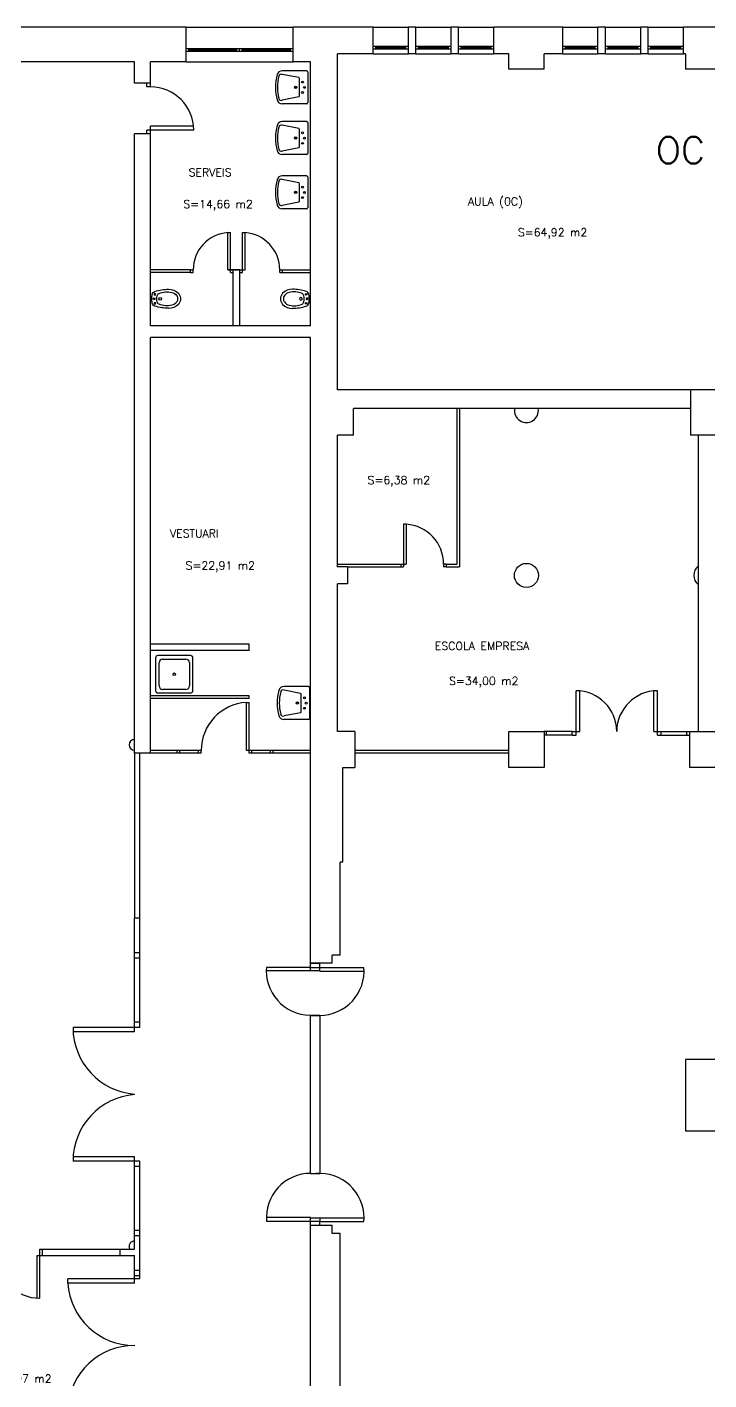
# Model space of a CAD drawing. Extents: x 188 to 272, y -39 to 198.
# Drawn here: x 233.94 to 246.71, y -18.04 to 7.31 of the extents above; entities that cross this region are included whole.
import ezdxf

# ---------------------------------------------------------------- set-up
doc = ezdxf.new("R2010")
doc.units = 0
doc.header["$MEASUREMENT"] = 0
doc.layers.get('0').update_dxf_attribs({"linetype": 'CONTINUOUS'})
for name, color, linetype in [('MURO', 1, 'CONTINUOUS'), ('PILAR', 6, 'CONTINUOUS'), ('PUER', 5, 'CONTINUOUS'), ('SANE', 4, 'CONTINUOUS'), ('SUP', 7, 'CONTINUOUS'), ('TABI', 3, 'CONTINUOUS'), ('TEXT', 7, 'CONTINUOUS'), ('VENT', 2, 'CONTINUOUS')]:
    doc.layers.add(name, color=color, linetype=linetype)
doc.layers.get('0').off()
doc.styles.add('SIMPLEX', font='simplex.shx')
doc.styles.add('SIMPLEX8', font='simplex.shx')

# ---------------------------------------------------------------- blocks, each defined once
blk = doc.blocks.new('SANLA060')
at = {"color": 0, "linetype": 'ByBlock'}
for p, q in [((-0.29, 0), (0.29, 0)), ((-0.309, -0.02), (-0.309, -0.478)), ((-0.181, -0.168), (-0.243, -0.477)), ((0.162, -0.155), (-0.162, -0.155)), ((0.181, -0.168), (0.243, -0.477)), ((0.309, -0.02), (0.309, -0.478))]:
    blk.add_line(p, q, dxfattribs=at)
for centre in [(-0.098, -0.096), (0.098, -0.096)]:
    blk.add_circle(centre, 0.0172, dxfattribs=at)
for centre, radius, start, end in [((-0.29, -0.02), 0.0196, 89.9999, 179.9998), ((0.29, -0.02), 0.0196, 0, 90), ((-0.162, -0.174), 0.0196, 90, 162.3498), ((0, -0.226), 0.0221, 360, 359.9999), ((0.001, -0.061), 0.0172, 360, 359.9999), ((0, -0.226), 0.0123, 360, 359.9999), ((0.162, -0.174), 0.0196, 17.6501, 90), ((-0.211, -0.478), 0.0982, 180, 254.4101), ((-0.196, -0.492), 0.0491, 162.3499, 255.7102), ((0.196, -0.492), 0.0491, 284.2801, 17.6501), ((0.211, -0.478), 0.0982, 285.59, 0.0001), ((0, 0.279), 0.884, 254.4101, 285.5899), ((0, 0.279), 0.844, 255.7102, 284.2801)]:
    blk.add_arc(centre, radius, start, end, dxfattribs=at)
blk = doc.blocks.new('SANDB060')
for p, q in [((0.30625, 0), (-0.30625, 0)), ((-0.35, -0.04375), (-0.35, -0.65625)), ((-0.284375, -0.56875), (-0.284375, -0.13125)), ((-0.21875, -0.065625), (0.21875, -0.065625)), ((0.284375, -0.13125), (0.284375, -0.56875)), ((0.35, -0.65625), (0.35, -0.04375)), ((-0.30625, -0.7), (0.30625, -0.7)), ((0.21875, -0.634375), (-0.21875, -0.634375))]:
    blk.add_line(p, q)
blk.add_circle((0, -0.35), 0.024431)
blk.add_circle((0, -0.35), 0.024431)
for centre, radius, start, end in [((-0.30625, -0.04375), 0.04375, 90, 180), ((0.30625, -0.04375), 0.04375, 0, 90), ((-0.21875, -0.13125), 0.065625, 90, 180), ((0.21875, -0.13125), 0.065625, 0, 90), ((-0.30625, -0.65625), 0.04375, 180, 270), ((-0.21875, -0.56875), 0.065625, 180, 270), ((0.21875, -0.56875), 0.065625, 270, 0), ((0.30625, -0.65625), 0.04375, 270, 0)]:
    blk.add_arc(centre, radius, start, end)
blk = doc.blocks.new('SANTA035')
for centre in [(-0.084, -0.059), (0.084, -0.059)]:
    blk.add_circle(centre, 0.015)
for centre, radius, start, end in [((-0.001, -0.366), 0.366, 89.8005, 103.032), ((0.001, -0.366), 0.366, 76.968, 90.1995), ((0.609, -0.314), 0.787, 161.261, 180.1435), ((-0.071, -0.075), 0.0668, 100.7369, 168.1755), ((0.234, -0.284), 0.365, 156.2236, 194.6941), ((-0.058, -0.148), 0.0436, 85.744, 165.1029), ((0.004, -0.276), 0.181, 91.2128, 108.8064), ((0, -0.157), 0.025, 90, 270), ((0, -0.157), 0.025, 90, 270), ((0, -0.045), 0.015, 90, 270), ((0, -0.045), 0.015, 270, 90), ((-0.004, -0.276), 0.181, 71.1936, 88.7872), ((0, -0.157), 0.025, 270, 90), ((0, -0.157), 0.025, 270, 90), ((0.058, -0.148), 0.0436, 14.8971, 94.256), ((0.071, -0.075), 0.0668, 11.8245, 79.2631), ((-0.234, -0.284), 0.365, 345.3059, 23.7764), ((-0.609, -0.314), 0.787, 359.8565, 18.739), ((0.084, -0.319), 0.263, 179.3193, 223.2606), ((0.024, -0.347), 0.146, 191.5385, 235.0662), ((0.001, -0.377), 0.163, 228.5613, 269.6753), ((-0.003, -0.387), 0.098, 234.9169, 271.8624), ((0.003, -0.387), 0.098, 268.1376, 305.0831), ((-0.001, -0.377), 0.163, 270.3247, 311.4387), ((-0.024, -0.347), 0.146, 304.9338, 348.4615), ((-0.084, -0.319), 0.263, 316.7394, 0.6807)]:
    blk.add_arc(centre, radius, start, end)

msp = doc.modelspace()

# ---------------------------------------------------------------- linework, layer by layer
at = {"layer": 'MURO'}
for p, q in [((236.921, 7.308), (188.681, 7.308)), ((236.921, 6.658), (236.921, 7.308)), ((238.921, 6.658), (238.921, 7.308)), ((240.421, 7.308), (238.921, 7.308)), ((240.421, 6.808), (240.421, 7.308)), ((241.081, 6.808), (241.081, 7.308)), ((241.221, 7.308), (241.081, 7.308)), ((241.221, 6.808), (241.221, 7.308)), ((241.881, 6.808), (241.881, 7.308)), ((242.021, 7.308), (241.881, 7.308)), ((242.021, 6.808), (242.021, 7.308)), ((242.681, 6.808), (242.681, 7.308)), ((243.971, 7.308), (242.681, 7.308)), ((243.971, 6.808), (243.971, 7.308)), ((244.631, 6.808), (244.631, 7.308)), ((244.771, 7.308), (244.631, 7.308)), ((244.771, 6.808), (244.771, 7.308)), ((245.431, 6.808), (245.431, 7.308)), ((245.571, 7.308), (245.431, 7.308)), ((245.571, 6.808), (245.571, 7.308)), ((246.231, 6.808), (246.231, 7.308)), ((247.301, 7.308), (246.231, 7.308)), ((235.951, 6.658), (189.281, 6.658)), ((235.951, 6.258), (235.951, 6.658)), ((236.251, 6.258), (236.251, 6.658)), ((236.921, 6.658), (236.251, 6.658)), ((239.251, 6.658), (238.921, 6.658)), ((239.251, 1.708), (239.251, 6.658)), ((239.751, 0.508), (239.751, 6.808)), ((240.421, 6.808), (239.751, 6.808)), ((241.221, 6.808), (241.081, 6.808)), ((242.021, 6.808), (241.881, 6.808)), ((242.961, 6.808), (242.681, 6.808)), ((242.961, 6.518), (242.961, 6.808)), ((243.621, 6.518), (243.621, 6.808)), ((243.971, 6.808), (243.621, 6.808)), ((244.771, 6.808), (244.631, 6.808)), ((245.571, 6.808), (245.431, 6.808)), ((246.271, 6.808), (246.231, 6.808)), ((246.271, 6.808), (246.271, 6.518)), ((243.621, 6.518), (242.961, 6.518)), ((247.091, 6.518), (246.271, 6.518)), ((236.251, 6.258), (235.951, 6.258)), ((236.251, 5.308), (235.951, 5.308)), ((235.951, -6.297), (235.951, 5.308)), ((236.251, 1.708), (236.251, 5.308)), ((239.251, 1.708), (236.251, 1.708)), ((236.251, -6.297), (236.251, 1.493)), ((239.251, 1.493), (236.251, 1.493)), ((239.251, -10.232), (239.251, 1.493)), ((246.366, 0.508), (239.751, 0.508)), ((246.366, 0.508), (246.366, -0.342)), ((247.091, 0.508), (246.376, 0.508)), ((240.051, -0.342), (240.051, 0.158)), ((246.366, 0.158), (240.051, 0.158)), ((240.051, -0.342), (239.751, -0.342)), ((239.751, -2.807), (239.751, -0.342)), ((247.091, -0.342), (246.366, -0.342)), ((246.506, -0.342), (246.506, -5.892)), ((239.941, -2.807), (239.751, -2.807)), ((239.941, -2.807), (239.941, -3.127)), ((239.941, -3.127), (239.751, -3.127)), ((239.751, -5.892), (239.751, -3.127)), ((246.351, -5.892), (247.011, -5.892)), ((246.351, -6.567), (246.351, -5.892)), ((236.251, -6.297), (235.951, -6.297)), ((239.851, -6.567), (240.081, -6.567)), ((239.851, -8.342), (239.851, -6.567)), ((247.011, -6.567), (246.351, -6.567)), ((239.801, -10.082), (239.801, -8.342)), ((239.851, -8.342), (239.801, -8.342)), ((239.651, -10.232), (239.651, -10.082)), ((239.801, -10.082), (239.651, -10.082)), ((239.651, -10.232), (239.251, -10.232)), ((239.651, -15.152), (239.251, -15.152)), ((239.251, -18.992), (239.251, -15.152)), ((239.651, -15.302), (239.651, -15.152)), ((239.801, -15.302), (239.651, -15.302)), ((239.801, -18.817), (239.801, -15.302))]:
    msp.add_line(p, q, dxfattribs=at)
at = {"layer": 'MURO', "color": 1}
for p, q in [((240.081, -5.892), (239.751, -5.892)), ((240.081, -5.892), (240.081, -6.567)), ((242.961, -6.567), (242.961, -5.892)), ((242.961, -5.892), (243.621, -5.892)), ((243.621, -5.892), (243.621, -6.567)), ((243.621, -6.567), (242.961, -6.567))]:
    msp.add_line(p, q, dxfattribs=at)
at = {"layer": 'PILAR'}
msp.add_circle((243.291, -2.967), 0.225, dxfattribs=at)
for centre, radius, start, end in [((243.291, 0.123), 0.225, 171.051, 8.949), ((246.651, -2.967), 0.225, 130.124, 229.876), ((235.951, -6.142), 0.1, 90, 270), ((235.951, -15.542), 0.1, 90, 210)]:
    msp.add_arc(centre, radius, start, end, dxfattribs=at)
at = {"layer": 'PUER'}
for p, q in [((236.181, 6.188), (236.181, 6.258)), ((236.251, 6.188), (236.181, 6.188)), ((236.251, 6.188), (236.251, 6.261)), ((236.181, 5.308), (236.181, 5.378)), ((237.061, 5.378), (236.181, 5.378)), ((236.251, 5.291), (236.251, 5.448)), ((237.058, 5.448), (236.251, 5.448)), ((237.701, 2.758), (237.701, 3.456)), ((237.701, 3.456), (237.751, 3.456)), ((237.751, 2.708), (237.751, 3.458)), ((237.973, 2.708), (237.973, 3.458)), ((237.973, 3.456), (238.023, 3.456)), ((238.023, 2.758), (238.023, 3.456)), ((237.001, 2.758), (237.051, 2.758)), ((237.001, 2.708), (237.051, 2.708)), ((237.051, 2.708), (237.051, 2.758)), ((237.801, 2.758), (237.701, 2.758)), ((237.701, 2.758), (237.801, 2.758)), ((237.751, 2.708), (237.801, 2.708)), ((237.923, 2.758), (238.023, 2.758)), ((237.923, 2.708), (237.973, 2.708)), ((237.923, 2.708), (237.973, 2.708)), ((238.673, 2.708), (238.673, 2.758)), ((238.673, 2.758), (238.723, 2.758)), ((238.673, 2.708), (238.723, 2.708)), ((238.673, 2.708), (238.723, 2.708)), ((240.991, -2.009), (240.991, -2.807)), ((241.041, -2.009), (240.991, -2.009)), ((241.041, -2.009), (241.041, -2.757)), ((240.941, -2.757), (241.041, -2.757)), ((241.741, -2.757), (241.741, -2.807)), ((241.791, -2.757), (241.741, -2.757)), ((240.941, -2.807), (240.991, -2.807)), ((241.791, -2.807), (241.741, -2.807)), ((244.22, -5.962), (244.22, -5.129)), ((244.29, -5.892), (244.29, -5.132)), ((245.676, -5.892), (245.676, -5.132)), ((245.746, -5.962), (245.746, -5.129)), ((238.051, -6.247), (238.051, -5.347)), ((238.051, -5.348), (238.101, -5.348)), ((238.101, -6.297), (238.101, -5.346)), ((244.15, -5.892), (244.29, -5.892)), ((244.15, -5.962), (244.22, -5.962)), ((245.676, -5.892), (245.816, -5.892)), ((245.746, -5.962), (245.816, -5.962)), ((237.201, -6.247), (236.751, -6.247)), ((237.201, -6.297), (236.751, -6.297)), ((236.801, -6.297), (236.801, -6.247)), ((237.151, -6.297), (237.151, -6.247)), ((237.201, -6.297), (237.201, -6.247)), ((238.551, -6.247), (238.051, -6.247)), ((238.551, -6.297), (238.101, -6.297)), ((238.151, -6.297), (238.151, -6.247)), ((238.501, -6.297), (238.501, -6.247)), ((239.251, -10.312), (240.248, -10.312)), ((239.421, -10.379), (239.421, -10.232)), ((239.421, -10.382), (240.251, -10.382)), ((236.051, -11.442), (234.801, -11.442)), ((235.951, -11.522), (234.804, -11.522)), ((236.051, -13.942), (234.801, -13.942)), ((235.951, -13.862), (234.804, -13.862)), ((239.251, -15.002), (238.421, -15.002)), ((239.421, -15.072), (238.424, -15.072)), ((239.251, -15.152), (239.251, -15.002)), ((239.421, -15.152), (239.421, -15.072)), ((234.131, -16.51), (234.131, -15.712)), ((234.131, -15.712), (234.231, -15.712)), ((234.181, -16.512), (234.181, -15.592)), ((234.181, -15.592), (234.231, -15.592)), ((236.051, -16.148), (234.704, -16.148)), ((234.704, -16.228), (234.704, -16.148)), ((235.951, -16.228), (235.951, -15.992)), ((236.051, -16.092), (235.951, -16.092)), ((236.051, -16.148), (236.051, -15.992)), ((235.951, -16.228), (234.704, -16.228))]:
    msp.add_line(p, q, dxfattribs=at)
for centre, radius, start, end in [((236.251, 5.378), 0.81, 0, 90), ((237.751, 2.758), 0.7, 94.096, 180), ((237.973, 2.758), 0.7, 0, 85.904), ((240.991, -2.757), 0.75, 0, 86.1774), ((244.22, -5.892), 0.763, 360, 90), ((245.746, -5.892), 0.763, 90, 180), ((238.101, -6.247), 0.9, 93.1847, 180), ((239.251, -10.379), 0.83, 180, 274.8379), ((239.421, -10.382), 0.83, 270, 4.8379), ((236.051, -11.442), 1.25, 180, 265.4114), ((236.051, -13.942), 1.25, 94.5886, 180), ((239.251, -15.002), 0.83, 90, 184.8379), ((239.421, -15.005), 0.83, 0, 94.8379), ((234.181, -15.712), 0.8, 180, 270), ((235.951, -16.148), 1.25, 183.6694, 270), ((235.951, -18.648), 1.25, 90, 176.3306)]:
    msp.add_arc(centre, radius, start, end, dxfattribs=at)
at = {"layer": 'TABI'}
for p, q in [((237.001, 2.758), (236.251, 2.758)), ((237.001, 2.708), (236.251, 2.708)), ((237.001, 2.708), (237.001, 2.758)), ((237.801, 1.708), (237.801, 2.758)), ((237.923, 2.758), (237.801, 2.758)), ((237.823, 2.758), (237.901, 2.758)), ((237.923, 1.708), (237.923, 2.758)), ((238.723, 2.708), (238.723, 2.758)), ((238.723, 2.758), (239.251, 2.758)), ((238.723, 2.708), (239.251, 2.708)), ((241.991, 0.158), (241.991, -2.757)), ((242.041, 0.158), (242.041, -2.807)), ((239.751, -2.757), (240.941, -2.757)), ((240.941, -2.757), (240.941, -2.807)), ((241.791, -2.757), (241.991, -2.757)), ((241.791, -2.757), (241.791, -2.807)), ((239.941, -2.807), (240.941, -2.807)), ((241.791, -2.807), (242.041, -2.807)), ((238.101, -4.257), (236.251, -4.257)), ((238.101, -4.377), (238.101, -4.257)), ((238.101, -4.377), (236.251, -4.377)), ((238.101, -5.227), (236.251, -5.227)), ((238.101, -5.277), (236.251, -5.277)), ((238.101, -5.277), (238.101, -5.227)), ((244.15, -5.892), (243.615, -5.892)), ((244.15, -5.962), (243.615, -5.962)), ((243.67, -5.962), (243.67, -5.892)), ((244.15, -5.962), (244.15, -5.892)), ((245.816, -5.892), (246.351, -5.892)), ((245.816, -5.962), (245.816, -5.892)), ((245.816, -5.962), (246.351, -5.962)), ((246.296, -5.962), (246.296, -5.892)), ((235.951, -6.297), (235.951, -9.392)), ((236.051, -9.392), (236.051, -6.297)), ((236.751, -6.247), (236.251, -6.247)), ((236.751, -6.297), (236.251, -6.297)), ((236.751, -6.297), (236.751, -6.247)), ((238.551, -6.297), (238.551, -6.247)), ((239.251, -6.247), (238.551, -6.247)), ((239.251, -6.297), (238.551, -6.297)), ((242.961, -6.247), (240.081, -6.247)), ((242.961, -6.297), (240.081, -6.297)), ((235.951, -10.042), (235.951, -9.392)), ((236.051, -9.392), (235.951, -9.392)), ((236.051, -10.042), (236.051, -9.392)), ((236.051, -10.042), (235.951, -10.042)), ((235.951, -12.696), (235.951, -12.688)), ((236.051, -15.342), (235.951, -15.342)), ((235.951, -15.592), (235.951, -15.342)), ((236.051, -15.992), (236.051, -15.342)), ((234.231, -15.592), (235.951, -15.592)), ((234.231, -15.712), (234.231, -15.592)), ((234.231, -15.712), (235.951, -15.712)), ((235.681, -15.712), (235.681, -15.592)), ((235.951, -15.992), (235.951, -15.712)), ((236.051, -15.992), (235.951, -15.992)), ((235.951, -17.402), (235.951, -17.394))]:
    msp.add_line(p, q, dxfattribs=at)
at = {"layer": 'TEXT', "color": 5}
for p, q in [((238.424, -10.312), (238.421, -10.379)), ((239.251, -10.379), (238.421, -10.379)), ((239.251, -10.312), (238.424, -10.312)), ((239.421, -10.242), (239.251, -10.242)), ((239.251, -10.379), (239.251, -10.242)), ((239.251, -10.379), (239.251, -10.312)), ((239.421, -10.379), (239.251, -10.379)), ((239.251, -14.172), (239.251, -11.212)), ((239.251, -11.212), (239.421, -11.212)), ((239.421, -11.212), (239.251, -11.212)), ((239.421, -11.212), (239.421, -14.178)), ((239.251, -14.172), (239.421, -14.172)), ((239.251, -15.005), (239.421, -15.005)), ((239.421, -15.005), (240.251, -15.005)), ((239.421, -15.005), (239.421, -15.072)), ((239.421, -15.072), (240.248, -15.072)), ((240.248, -15.072), (240.251, -15.005))]:
    msp.add_line(p, q, dxfattribs=at)
at = {"layer": 'TEXT', "color": 4}
msp.add_lwpolyline([(246.273, -13.378), (247.273, -13.378), (247.273, -12.037), (246.273, -12.037)], close=True, dxfattribs=at)
at = {"layer": 'VENT', "color": 2}
for p, q in [((236.921, 7.308), (238.921, 7.308)), ((240.421, 7.308), (241.081, 7.308)), ((241.221, 7.308), (241.881, 7.308)), ((242.021, 7.308), (242.681, 7.308)), ((243.971, 7.308), (244.631, 7.308)), ((244.771, 7.308), (245.431, 7.308)), ((245.571, 7.308), (246.231, 7.308)), ((236.921, 6.908), (238.921, 6.908)), ((236.921, 6.858), (238.921, 6.858)), ((240.421, 6.948), (241.081, 6.948)), ((240.421, 6.898), (241.081, 6.898)), ((241.221, 6.948), (241.881, 6.948)), ((241.221, 6.898), (241.881, 6.898)), ((242.021, 6.948), (242.681, 6.948)), ((242.021, 6.898), (242.681, 6.898)), ((243.971, 6.948), (244.631, 6.948)), ((243.971, 6.898), (244.631, 6.898)), ((244.771, 6.948), (245.431, 6.948)), ((244.771, 6.898), (245.431, 6.898)), ((245.571, 6.948), (246.231, 6.948)), ((245.571, 6.898), (246.231, 6.898)), ((236.921, 6.658), (238.921, 6.658)), ((240.421, 6.808), (241.081, 6.808)), ((241.221, 6.808), (241.881, 6.808)), ((242.021, 6.808), (242.681, 6.808)), ((243.971, 6.808), (244.631, 6.808)), ((244.771, 6.808), (245.431, 6.808)), ((245.571, 6.808), (246.231, 6.808))]:
    msp.add_line(p, q, dxfattribs=at)
at = {"layer": 'VENT'}
for p, q in [((236.971, 6.858), (236.971, 6.908)), ((236.971, 6.883), (237.871, 6.883)), ((237.871, 6.858), (237.871, 6.908)), ((237.921, 6.858), (237.921, 6.908)), ((237.971, 6.858), (237.971, 6.908)), ((237.971, 6.883), (238.871, 6.883)), ((238.871, 6.858), (238.871, 6.908)), ((240.471, 6.898), (240.471, 6.948)), ((240.471, 6.923), (241.031, 6.923)), ((241.031, 6.898), (241.031, 6.948)), ((241.271, 6.898), (241.271, 6.948)), ((241.271, 6.923), (241.831, 6.923)), ((241.831, 6.898), (241.831, 6.948)), ((242.071, 6.898), (242.071, 6.948)), ((242.071, 6.923), (242.631, 6.923)), ((242.631, 6.898), (242.631, 6.948)), ((244.021, 6.898), (244.021, 6.948)), ((244.021, 6.923), (244.581, 6.923)), ((244.581, 6.898), (244.581, 6.948)), ((244.821, 6.898), (244.821, 6.948)), ((244.821, 6.923), (245.381, 6.923)), ((245.381, 6.898), (245.381, 6.948)), ((245.621, 6.898), (245.621, 6.948)), ((245.621, 6.923), (246.181, 6.923)), ((246.181, 6.898), (246.181, 6.948)), ((235.951, -11.522), (235.951, -10.042)), ((236.051, -11.442), (236.051, -10.042)), ((236.051, -10.142), (235.951, -10.142)), ((236.051, -11.342), (235.951, -11.342)), ((235.951, -15.342), (235.951, -13.862)), ((236.051, -15.342), (236.051, -13.942)), ((236.051, -14.042), (235.951, -14.042)), ((236.051, -15.242), (235.951, -15.242))]:
    msp.add_line(p, q, dxfattribs=at)

# ---------------------------------------------------------------- block references
at = {"layer": 'SANE', "rotation": 270}
for name, p in [('SANLA060', (239.195, 6.179)), ('SANLA060', (239.195, 5.227)), ('SANLA060', (239.195, 4.21)), ('SANTA035', (239.226, 2.216)), ('SANLA060', (239.229, -5.359))]:
    msp.add_blockref(name, p, dxfattribs=at)
at = {"layer": 'SANE', "xscale": -1, "rotation": 90}
msp.add_blockref('SANTA035', (236.275, 2.216), dxfattribs=at)
at = {"layer": 'SANE'}
msp.add_blockref('SANDB060', (236.697, -4.47), dxfattribs=at)

# ---------------------------------------------------------------- texts
at = {"layer": 'SUP', "style": 'SIMPLEX8'}
for s, p in [('S=14,66 m2', (236.868, 3.915)), ('S=64,92 m2', (243.131, 3.387)), ('S=6,38 m2', (240.317, -1.257)), ('S=22,91 m2', (236.909, -2.858)), ('S=34,00 m2', (241.843, -5.02)), ('S=11,97 m2', (233.101, -18.094))]:
    msp.add_text(s, height=0.15, dxfattribs=at).set_placement(p)
at = {"layer": 'TEXT', "style": 'SIMPLEX8'}
for s, p in [('SERVEIS', (236.966, 4.51)), ('AULA (0C)', (242.196, 3.965)), ('VESTUARI', (236.616, -2.255)), ('ESCOLA EMPRESA ', (241.576, -4.365))]:
    msp.add_text(s, height=0.15, dxfattribs=at).set_placement(p)
at = {"layer": 'TEXT', "color": 4, "insert": (245.713, 5.25), "char_height": 0.5, "width": 2.1036, "attachment_point": 1, "style": 'SIMPLEX'}
msp.add_mtext('\\pt0.5;OC', dxfattribs=at)

doc.saveas('drawing.dxf')
